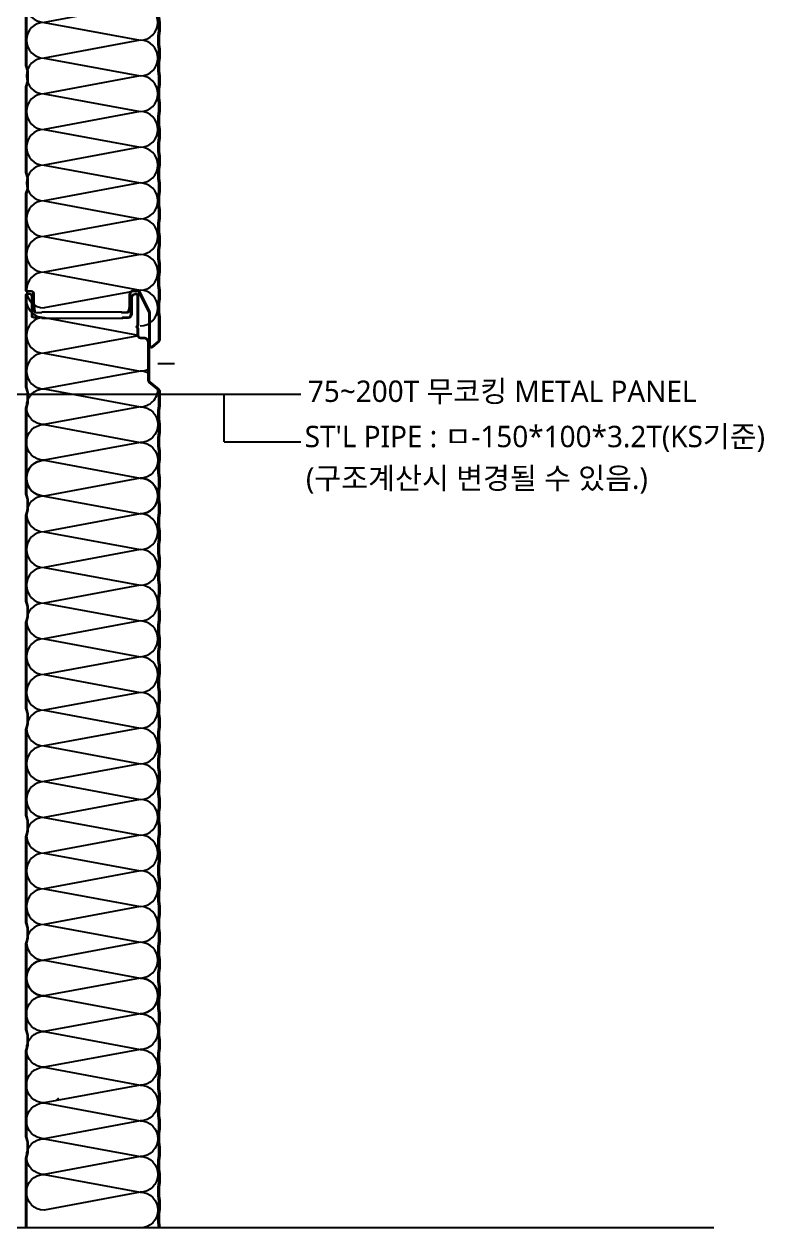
# Model space of a CAD drawing. Header units: millimetres. Extents: x -1365 to 31821, y 84 to 2865.
# Drawn here: x 12390 to 12804, y 881 to 1555 of the extents above; entities that cross this region are included whole.
import ezdxf

# ---------------------------------------------------------------- set-up
doc = ezdxf.new("R2010")
doc.units = ezdxf.units.MM
doc.header["$LTSCALE"] = 10
doc.layers.get('DEFPOINTS').update_dxf_attribs({"color": 137})
for name, color, linetype in [('SYM-LEAD', 6, 'Continuous'), ('TEXT', 3, 'Continuous'), ('샌드위치판넬', 7, 'Continuous')]:
    doc.layers.add(name, color=color, linetype=linetype)
doc.styles.add('스타일1', font='malgun.ttf')

# ---------------------------------------------------------------- blocks, each defined once
blk = doc.blocks.new('A$C01FB4D27')
at = {"layer": '샌드위치판넬', "color": 250}
for p, q in [((-26.85, 25), (26.85, 15)), ((26.85, 15), (-26.85, 5)), ((-26.85, 5), (26.85, -5)), ((26.85, -5), (-26.85, -15)), ((-26.85, -15), (26.85, -25)), ((26.85, -25), (-26.85, -35)), ((-26.85, -35), (26.85, -45)), ((26.85, -45), (-26.85, -55)), ((-26.85, -55), (26.85, -65)), ((26.85, -65), (-26.85, -75)), ((-26.85, -75), (26.85, -85)), ((26.85, -85), (-26.85, -95)), ((-26.85, -95), (26.85, -105)), ((26.85, -105), (-26.85, -115)), ((-26.85, -115), (26.85, -125)), ((26.85, -125), (-26.85, -135))]:
    blk.add_line(p, q, dxfattribs=at)
for centre, start, end in [((-26.85, 15), 90, 270), ((26.85, 5), 270, 90), ((-26.85, -5), 90, 270), ((26.85, -15), 270, 90), ((-26.85, -25), 90, 270), ((26.85, -35), 270, 90), ((-26.85, -45), 90, 270), ((26.85, -55), 270, 90), ((-26.85, -65), 90, 270), ((26.85, -75), 270, 90), ((-26.85, -85), 90, 270), ((26.85, -95), 270, 90), ((-26.85, -105), 90, 270), ((26.85, -115), 270, 90), ((-26.85, -125), 90, 270), ((26.85, -135), 270, 90)]:
    blk.add_arc(centre, 10, start, end, dxfattribs=at)
blk = doc.blocks.new('A$C3C7D57C5')
at = {"layer": 'DEFPOINTS', "color": 1}
for p, q in [((19.2, 258.72), (9.9, 258.72)), ((19.2, -341.28), (9.9, -341.28))]:
    blk.add_line(p, q, dxfattribs=at)
at = {"layer": '샌드위치판넬', "color": 5}
for p, q in [((-55, 284.34), (-9.7, 284.34)), ((-10.3, -312.3), (-55, -312.3))]:
    blk.add_line(p, q, dxfattribs=at)
at = {"layer": '샌드위치판넬'}
for points in [[(-55, -312.78), (-58.39, -312.78, -0.385314), (-59.28, -311.97), (-59.8, -306.78), (-59.8, -301.98, 0.414213), (-61, -300.78), (-63.22, -300.78, -0.414213), (-64, -300), (-64, -245.88), (-63.1, -243.18), (-63.1, -237.18), (-64, -234.18), (-64, -186.18), (-63.1, -183.18), (-63.1, -177.18), (-64, -174.18), (-64, -126.18), (-63.1, -123.18), (-63.1, -117.18), (-64, -114.18), (-64, -66.18), (-63.1, -63.18), (-63.1, -57.18), (-64, -54.18), (-64, -6.18), (-63.1, -3.18), (-63.1, 2.82), (-64, 5.82), (-64, 53.82), (-63.1, 56.82), (-63.1, 62.82), (-64, 65.82), (-64, 113.82), (-63.1, 116.82), (-63.1, 122.82), (-64, 125.82), (-64, 173.82), (-63.1, 176.82), (-63.1, 182.82), (-64, 185.82), (-64, 233.82), (-63.1, 236.82), (-63.1, 242.82), (-64, 245.82), (-64, 297.24, -0.414214), (-63.22, 298.02), (-61.9, 298.02, -0.414213), (-60.4, 296.52), (-60.4, 285.72, 0.414213), (-59.5, 284.82), (-55, 284.82), (-55, 284.52), (-59.5, 284.52, -0.414213), (-60.7, 285.72), (-60.7, 296.52, 0.414213), (-61.9, 297.72), (-63.22, 297.72, 0.414214), (-63.7, 297.24), (-63.7, 245.86), (-62.8, 242.86), (-62.8, 236.78), (-63.7, 233.78), (-63.7, 185.86), (-62.8, 182.86), (-62.8, 176.78), (-63.7, 173.78), (-63.7, 125.86), (-62.8, 122.86), (-62.8, 116.78), (-63.7, 113.78), (-63.7, 65.86), (-62.8, 62.86), (-62.8, 56.78), (-63.7, 53.78), (-63.7, 5.86), (-62.8, 2.86), (-62.8, -3.22), (-63.7, -6.22), (-63.7, -54.14), (-62.8, -57.14), (-62.8, -63.22), (-63.7, -66.22), (-63.7, -114.14), (-62.8, -117.14), (-62.8, -123.22), (-63.7, -126.22), (-63.7, -174.14), (-62.8, -177.14), (-62.8, -183.22), (-63.7, -186.22), (-63.7, -234.14), (-62.8, -237.14), (-62.8, -243.23), (-63.7, -245.93), (-63.7, -300, 0.414213), (-63.22, -300.48), (-61, -300.48, -0.414213), (-59.5, -301.98), (-59.5, -306.77), (-58.98, -311.94, 0.385314), (-58.39, -312.48), (-55, -312.48)], [(-10.3, -312.3), (-7.69, -312.3, 0.380821), (-6.38, -311.13), (-5.99, -309.22, 0.028843), (-5.98, -309.07), (-5.98, -302.28, -0.414214), (-4, -300.3), (-1.56, -300.3, -0.231887), (-0.23, -300.95), (5.3, -311.93, -0.117287), (5.48, -312.68), (5.48, -331.08, 0.63707), (6.66, -331.63), (10.16, -328.7, 0.221695), (10.52, -327.92), (10.52, -315.09), (10.1, -312.39), (10.1, -307.47), (10.52, -304.77), (10.52, -300.09), (10.1, -297.39), (10.1, -292.47), (10.52, -289.77), (10.52, -285.09), (10.1, -282.39), (10.1, -277.47), (10.52, -274.77), (10.52, -270.09), (10.1, -267.39), (10.1, -262.47), (10.52, -259.77), (10.52, -255.09), (10.1, -252.39), (10.1, -247.47), (10.52, -244.77), (10.52, -240.09), (10.1, -237.39), (10.1, -232.47), (10.52, -229.77), (10.52, -225.09), (10.1, -222.39), (10.1, -217.47), (10.52, -214.77), (10.52, -210.09), (10.1, -207.39), (10.1, -202.47), (10.52, -199.77), (10.52, -195.09), (10.1, -192.39), (10.1, -187.47), (10.52, -184.77), (10.52, -180.09), (10.1, -177.39), (10.1, -172.47), (10.52, -169.77), (10.52, -165.09), (10.1, -162.39), (10.1, -157.47), (10.52, -154.77), (10.52, -150.09), (10.1, -147.39), (10.1, -142.47), (10.52, -139.77), (10.52, -135.09), (10.1, -132.39), (10.1, -127.47), (10.52, -124.77), (10.52, -120.09), (10.1, -117.39), (10.1, -112.47), (10.52, -109.77), (10.52, -105.09), (10.1, -102.39), (10.1, -97.47), (10.52, -94.77), (10.52, -90.09), (10.1, -87.39), (10.1, -82.47), (10.52, -79.77), (10.52, -75.09), (10.1, -72.39), (10.1, -67.47), (10.52, -64.77), (10.52, -60.09), (10.1, -57.39), (10.1, -52.47), (10.52, -49.77), (10.52, -45.09), (10.1, -42.39), (10.1, -37.47), (10.52, -34.77), (10.52, -30.09), (10.1, -27.39), (10.1, -22.47), (10.52, -19.77), (10.52, -15.09), (10.1, -12.39), (10.1, -7.47), (10.52, -4.77), (10.52, -0.09), (10.1, 2.61), (10.1, 7.53), (10.52, 10.23), (10.52, 14.91), (10.1, 17.61), (10.1, 22.53), (10.52, 25.23), (10.52, 29.91), (10.1, 32.61), (10.1, 37.53), (10.52, 40.23), (10.52, 44.91), (10.1, 47.61), (10.1, 52.53), (10.52, 55.23), (10.52, 59.91), (10.1, 62.61), (10.1, 67.53), (10.52, 70.23), (10.52, 74.91), (10.1, 77.61), (10.1, 82.53), (10.52, 85.23), (10.52, 89.91), (10.1, 92.61), (10.1, 97.53), (10.52, 100.23), (10.52, 104.91), (10.1, 107.61), (10.1, 112.53), (10.52, 115.23), (10.52, 119.91), (10.1, 122.61), (10.1, 127.53), (10.52, 130.23), (10.52, 134.91), (10.1, 137.61), (10.1, 142.53), (10.52, 145.23), (10.52, 149.91), (10.1, 152.61), (10.1, 157.53), (10.52, 160.23), (10.52, 164.91), (10.1, 167.61), (10.1, 172.53), (10.52, 175.23), (10.52, 179.91), (10.1, 182.61), (10.1, 187.53), (10.52, 190.23), (10.52, 194.91), (10.1, 197.61), (10.1, 202.53), (10.52, 205.23), (10.52, 209.91), (10.1, 212.61), (10.1, 217.53), (10.52, 220.23), (10.52, 224.91), (10.1, 227.61), (10.1, 232.53), (10.52, 235.23), (10.52, 243.32, 0.221695), (10.16, 244.1), (5.12, 248.33, -0.221695), (4.52, 249.61), (4.52, 270.42, 0.414214), (2, 272.94), (0.2, 272.94, -0.414214), (-1.48, 274.62), (-1.48, 278.37), (-2.18, 279.42), (-1.48, 280.47), (-1.48, 296.82, 0.414214), (-2.2, 297.54), (-2.5, 297.54, 0.414214), (-4.72, 295.32), (-4.72, 286.32, -0.414214), (-6.7, 284.34), (-9.7, 284.34), (-9.7, 284.82), (-6.7, 284.82, 0.414214), (-5.2, 286.32), (-5.2, 295.32, -0.414214), (-2.5, 298.02), (-2.2, 298.02, -0.414214), (-1, 296.82), (-1, 280.32), (-1.6, 279.42), (-1, 278.52), (-1, 274.62, 0.414214), (0.2, 273.42), (2, 273.42, -0.414214), (5, 270.42), (5, 249.61, 0.221695), (5.43, 248.69), (10.46, 244.47, -0.221695), (11, 243.32), (11, 235.19), (10.58, 232.49), (10.58, 227.65), (11, 224.95), (11, 220.19), (10.58, 217.49), (10.58, 212.65), (11, 209.95), (11, 205.19), (10.58, 202.49), (10.58, 197.65), (11, 194.95), (11, 190.19), (10.58, 187.49), (10.58, 182.65), (11, 179.95), (11, 175.19), (10.58, 172.49), (10.58, 167.65), (11, 164.95), (11, 160.19), (10.58, 157.49), (10.58, 152.65), (11, 149.95), (11, 145.19), (10.58, 142.49), (10.58, 137.65), (11, 134.95), (11, 130.19), (10.58, 127.49), (10.58, 122.65), (11, 119.95), (11, 115.19), (10.58, 112.49), (10.58, 107.65), (11, 104.95), (11, 100.19), (10.58, 97.49), (10.58, 92.65), (11, 89.95), (11, 85.19), (10.58, 82.49), (10.58, 77.65), (11, 74.95), (11, 70.19), (10.58, 67.49), (10.58, 62.65), (11, 59.95), (11, 55.19), (10.58, 52.49), (10.58, 47.65), (11, 44.95), (11, 40.19), (10.58, 37.49), (10.58, 32.65), (11, 29.95), (11, 25.19), (10.58, 22.49), (10.58, 17.65), (11, 14.95), (11, 10.19), (10.58, 7.49), (10.58, 2.65), (11, -0.05), (11, -4.81), (10.58, -7.51), (10.58, -12.35), (11, -15.05), (11, -19.81), (10.58, -22.51), (10.58, -27.35), (11, -30.05), (11, -34.81), (10.58, -37.51), (10.58, -42.35), (11, -45.05), (11, -49.81), (10.58, -52.51), (10.58, -57.35), (11, -60.05), (11, -64.81), (10.58, -67.51), (10.58, -72.35), (11, -75.05), (11, -79.81), (10.58, -82.51), (10.58, -87.35), (11, -90.05), (11, -94.81), (10.58, -97.51), (10.58, -102.35), (11, -105.05), (11, -109.81), (10.58, -112.51), (10.58, -117.35), (11, -120.05), (11, -124.81), (10.58, -127.51), (10.58, -132.35), (11, -135.05), (11, -139.81), (10.58, -142.51), (10.58, -147.35), (11, -150.05), (11, -154.81), (10.58, -157.51), (10.58, -162.35), (11, -165.05), (11, -169.81), (10.58, -172.51), (10.58, -177.35), (11, -180.05), (11, -184.81), (10.58, -187.51), (10.58, -192.35), (11, -195.05), (11, -199.81), (10.58, -202.51), (10.58, -207.35), (11, -210.05), (11, -214.81), (10.58, -217.51), (10.58, -222.35), (11, -225.05), (11, -229.81), (10.58, -232.51), (10.58, -237.35), (11, -240.05), (11, -244.81), (10.58, -247.51), (10.58, -252.35), (11, -255.05), (11, -259.81), (10.58, -262.51), (10.58, -267.35), (11, -270.05), (11, -274.81), (10.58, -277.51), (10.58, -282.35), (11, -285.05), (11, -289.81), (10.58, -292.51), (10.58, -297.35), (11, -300.05), (11, -304.81), (10.58, -307.51), (10.58, -312.35), (11, -315.05), (11, -327.92, -0.221695), (10.46, -329.07), (6.97, -332, -0.63707), (5, -331.08), (5, -312.68, 0.117287), (4.87, -312.14), (-0.64, -301.21, 0.222585), (-1.56, -300.78), (-4, -300.78, 0.414214), (-5.5, -302.28), (-5.5, -309.07, -0.031913), (-5.51, -309.3), (-5.9, -311.21, -0.377313), (-7.69, -312.78), (-10.3, -312.78)]]:
    blk.add_lwpolyline(points, format="xyb", close=True, dxfattribs=at)
at = {"layer": '샌드위치판넬', "color": 9}
blk.add_lwpolyline([(-60.7, 293.76, -0.076285), (-62.84, 297.72, -0.076285)], format="xyb", dxfattribs=at)
at = {"color": 250}
for p in [(-26.85, 245), (-26.85, 105), (-26.85, -35), (-26.85, -175)]:
    blk.add_blockref('A$C01FB4D27', p, dxfattribs=at)
blk = doc.blocks.new('insul')
at = {"layer": '샌드위치판넬', "color": 250}
for p, q in [((53.7, 10), (0, 0)), ((0, 0), (53.7, -10))]:
    blk.add_line(p, q, dxfattribs=at)
for centre, start, end in [((53.7, 0), 270, 90), ((0, -10), 90, 270)]:
    blk.add_arc(centre, 10, start, end, dxfattribs=at)
blk = doc.blocks.new('A$C14A54E2E')
at = {"layer": 'DEFPOINTS', "color": 1}
blk.add_line((19.2, 314.07), (9.9, 314.07), dxfattribs=at)
at = {"layer": '샌드위치판넬', "color": 5}
blk.add_line((-55, 339.69), (-9.7, 339.69), dxfattribs=at)
at = {"layer": '샌드위치판넬', "color": 250}
for p, q in [((-53.7, 340), (-1, 330.19)), ((-0.99, 329.82), (-53.7, 320)), ((-53.7, 320), (0, 310)), ((0, 310), (-53.7, 300))]:
    blk.add_line(p, q, dxfattribs=at)
at = {"layer": '샌드위치판넬'}
for points in [[(-64, -170), (-64, -130.83), (-63.1, -127.83), (-63.1, -121.83), (-64, -118.83), (-64, -70.83), (-63.1, -67.83), (-63.1, -61.83), (-64, -58.83), (-64, -10.83), (-63.1, -7.83), (-63.1, -1.83), (-64, 1.17), (-64, 49.17), (-63.1, 52.17), (-63.1, 58.17), (-64, 61.17), (-64, 109.17), (-63.1, 112.17), (-63.1, 118.17), (-64, 121.17), (-64, 169.17), (-63.1, 172.17), (-63.1, 178.17), (-64, 181.17), (-64, 229.17), (-63.1, 232.17), (-63.1, 238.17), (-64, 241.17), (-64, 289.17), (-63.1, 292.17), (-63.1, 298.17), (-64, 301.17), (-64, 352.59, -0.414214), (-63.22, 353.37), (-61.9, 353.37, -0.414213), (-60.4, 351.87), (-60.4, 341.07, 0.414213), (-59.5, 340.17), (-55, 340.17), (-55, 339.87), (-59.5, 339.87, -0.414213), (-60.7, 341.07), (-60.7, 351.87, 0.414213), (-61.9, 353.07), (-63.22, 353.07, 0.414214), (-63.7, 352.59), (-63.7, 301.21), (-62.8, 298.21), (-62.8, 292.12), (-63.7, 289.12), (-63.7, 241.21), (-62.8, 238.21), (-62.8, 232.12), (-63.7, 229.12), (-63.7, 181.21), (-62.8, 178.21), (-62.8, 172.12), (-63.7, 169.12), (-63.7, 121.21), (-62.8, 118.21), (-62.8, 112.12), (-63.7, 109.12), (-63.7, 61.21), (-62.8, 58.21), (-62.8, 52.12), (-63.7, 49.12), (-63.7, 1.21), (-62.8, -1.79), (-62.8, -7.88), (-63.7, -10.88), (-63.7, -58.79), (-62.8, -61.79), (-62.8, -67.88), (-63.7, -70.88), (-63.7, -118.79), (-62.8, -121.79), (-62.8, -127.88), (-63.7, -130.88), (-63.7, -170)], [(10.52, -170), (10.52, -169.74), (10.1, -167.04), (10.1, -162.13), (10.52, -159.43), (10.52, -154.74), (10.1, -152.04), (10.1, -147.13), (10.52, -144.43), (10.52, -139.74), (10.1, -137.04), (10.1, -132.13), (10.52, -129.43), (10.52, -124.74), (10.1, -122.04), (10.1, -117.13), (10.52, -114.43), (10.52, -109.74), (10.1, -107.04), (10.1, -102.13), (10.52, -99.43), (10.52, -94.74), (10.1, -92.04), (10.1, -87.13), (10.52, -84.43), (10.52, -79.74), (10.1, -77.04), (10.1, -72.13), (10.52, -69.43), (10.52, -64.74), (10.1, -62.04), (10.1, -57.13), (10.52, -54.43), (10.52, -49.74), (10.1, -47.04), (10.1, -42.13), (10.52, -39.43), (10.52, -34.74), (10.1, -32.04), (10.1, -27.13), (10.52, -24.43), (10.52, -19.74), (10.1, -17.04), (10.1, -12.13), (10.52, -9.43), (10.52, -4.74), (10.1, -2.04), (10.1, 2.87), (10.52, 5.57), (10.52, 10.26), (10.1, 12.96), (10.1, 17.87), (10.52, 20.57), (10.52, 25.26), (10.1, 27.96), (10.1, 32.87), (10.52, 35.57), (10.52, 40.26), (10.1, 42.96), (10.1, 47.87), (10.52, 50.57), (10.52, 55.26), (10.1, 57.96), (10.1, 62.87), (10.52, 65.57), (10.52, 70.26), (10.1, 72.96), (10.1, 77.87), (10.52, 80.57), (10.52, 85.26), (10.1, 87.96), (10.1, 92.87), (10.52, 95.57), (10.52, 100.26), (10.1, 102.96), (10.1, 107.87), (10.52, 110.57), (10.52, 115.26), (10.1, 117.96), (10.1, 122.87), (10.52, 125.57), (10.52, 130.26), (10.1, 132.96), (10.1, 137.87), (10.52, 140.57), (10.52, 145.26), (10.1, 147.96), (10.1, 152.87), (10.52, 155.57), (10.52, 160.26), (10.1, 162.96), (10.1, 167.87), (10.52, 170.57), (10.52, 175.26), (10.1, 177.96), (10.1, 182.87), (10.52, 185.57), (10.52, 190.26), (10.1, 192.96), (10.1, 197.87), (10.52, 200.57), (10.52, 205.26), (10.1, 207.96), (10.1, 212.87), (10.52, 215.57), (10.52, 220.26), (10.1, 222.96), (10.1, 227.87), (10.52, 230.57), (10.52, 235.26), (10.1, 237.96), (10.1, 242.87), (10.52, 245.57), (10.52, 250.26), (10.1, 252.96), (10.1, 257.87), (10.52, 260.57), (10.52, 265.26), (10.1, 267.96), (10.1, 272.87), (10.52, 275.57), (10.52, 280.26), (10.1, 282.96), (10.1, 287.87), (10.52, 290.57), (10.52, 298.67, 0.221695), (10.16, 299.45), (5.12, 303.68, -0.221695), (4.52, 304.96), (4.52, 325.77, 0.414214), (2, 328.29), (0.2, 328.29, -0.414214), (-1.48, 329.97), (-1.48, 333.72), (-2.18, 334.77), (-1.48, 335.81), (-1.48, 352.17, 0.414214), (-2.2, 352.89), (-2.5, 352.89, 0.414214), (-4.72, 350.67), (-4.72, 341.67, -0.414214), (-6.7, 339.69), (-9.7, 339.69), (-9.7, 340.17), (-6.7, 340.17, 0.414214), (-5.2, 341.67), (-5.2, 350.67, -0.414214), (-2.5, 353.37), (-2.2, 353.37, -0.414214), (-1, 352.17), (-1, 335.67), (-1.6, 334.77), (-1, 333.87), (-1, 329.97, 0.414214), (0.2, 328.77), (2, 328.77, -0.414214), (5, 325.77), (5, 304.96, 0.221695), (5.43, 304.04), (10.46, 299.82, -0.221695), (11, 298.67), (11, 290.54), (10.58, 287.84), (10.58, 283), (11, 280.3), (11, 275.54), (10.58, 272.84), (10.58, 268), (11, 265.3), (11, 260.54), (10.58, 257.84), (10.58, 253), (11, 250.3), (11, 245.54), (10.58, 242.84), (10.58, 238), (11, 235.3), (11, 230.54), (10.58, 227.84), (10.58, 223), (11, 220.3), (11, 215.54), (10.58, 212.84), (10.58, 208), (11, 205.3), (11, 200.54), (10.58, 197.84), (10.58, 193), (11, 190.3), (11, 185.54), (10.58, 182.84), (10.58, 178), (11, 175.3), (11, 170.54), (10.58, 167.84), (10.58, 163), (11, 160.3), (11, 155.54), (10.58, 152.84), (10.58, 148), (11, 145.3), (11, 140.54), (10.58, 137.84), (10.58, 133), (11, 130.3), (11, 125.54), (10.58, 122.84), (10.58, 118), (11, 115.3), (11, 110.54), (10.58, 107.84), (10.58, 103), (11, 100.3), (11, 95.54), (10.58, 92.84), (10.58, 88), (11, 85.3), (11, 80.54), (10.58, 77.84), (10.58, 73), (11, 70.3), (11, 65.54), (10.58, 62.84), (10.58, 58), (11, 55.3), (11, 50.54), (10.58, 47.84), (10.58, 43), (11, 40.3), (11, 35.54), (10.58, 32.84), (10.58, 28), (11, 25.3), (11, 20.54), (10.58, 17.84), (10.58, 13), (11, 10.3), (11, 5.54), (10.58, 2.84), (10.58, -2), (11, -4.7), (11, -9.46), (10.58, -12.16), (10.58, -17), (11, -19.7), (11, -24.46), (10.58, -27.16), (10.58, -32), (11, -34.7), (11, -39.46), (10.58, -42.16), (10.58, -47), (11, -49.7), (11, -54.46), (10.58, -57.16), (10.58, -62), (11, -64.7), (11, -69.46), (10.58, -72.16), (10.58, -77), (11, -79.7), (11, -84.46), (10.58, -87.16), (10.58, -92), (11, -94.7), (11, -99.46), (10.58, -102.16), (10.58, -107), (11, -109.7), (11, -114.46), (10.58, -117.16), (10.58, -122), (11, -124.7), (11, -129.46), (10.58, -132.16), (10.58, -137), (11, -139.7), (11, -144.46), (10.58, -147.16), (10.58, -152), (11, -154.7), (11, -159.46), (10.58, -162.16), (10.58, -167), (11, -169.7), (11, -170)]]:
    blk.add_lwpolyline(points, format="xyb", dxfattribs=at)
at = {"layer": '샌드위치판넬', "color": 250}
for centre, start, end in [((-53.7, 350), 160.31507, 270), ((-53.7, 330), 90, 270), ((-53.7, 310), 90, 270), ((0, 320), 270, 300.00012), ((0, 300), 59.99988, 90), ((0, 300), 270, 1.20004)]:
    blk.add_arc(centre, 10, start, end, dxfattribs=at)
at = {"color": 250}
for p in [(-26.85, 235), (-26.85, 95)]:
    blk.add_blockref('A$C01FB4D27', p, dxfattribs=at)
at = {"layer": '샌드위치판넬', "color": 9, "xscale": -1, "rotation": 359.9999999999999}
for p in [(0, 290), (0, 270), (0, 250)]:
    blk.add_blockref('insul', p, dxfattribs=at)
at = {"layer": '샌드위치판넬', "color": 250, "xscale": -1, "rotation": 359.9999999999999}
for p in [(0, -30), (0, -50), (0, -70), (0, -90), (0, -110), (0, -130), (0, -150)]:
    blk.add_blockref('insul', p, dxfattribs=at)

msp = doc.modelspace()

# ---------------------------------------------------------------- linework, layer by layer
at = {"color": 252, "ltscale": 100}
msp.add_line((12407.98, 952.47), (12409.34, 953.83), dxfattribs=at)
at = {"color": 253}
msp.add_line((12776.18, 881.03), (11736.13, 881.03), dxfattribs=at)
at = {"layer": 'SYM-LEAD'}
for p, q in [((12029.72, 1348.09), (12544.82, 1348.09)), ((12501.94, 1321.45), (12501.94, 1348.09)), ((12501.94, 1321.45), (12544.82, 1321.45))]:
    msp.add_line(p, q, dxfattribs=at)

# ---------------------------------------------------------------- block references
at = {"color": 253}
for name, p in [('A$C3C7D57C5', (12454.89, 1706.38)), ('A$C14A54E2E', (12454.89, 1051.03))]:
    msp.add_blockref(name, p, dxfattribs=at)

# ---------------------------------------------------------------- texts
at = {"layer": 'TEXT', "color": 3, "style": '스타일1'}
for s, p in [('75~200T 무코킹 METAL PANEL', (12548.79, 1343.73)), ("ST'L PIPE : ㅁ-150*100*3.2T(KS기준)", (12547.03, 1318.37)), ('(구조계산시 변경될 수 있음.)', (12547.75, 1295.01))]:
    msp.add_text(s, height=12, dxfattribs=at).set_placement(p)

doc.saveas('drawing.dxf')
